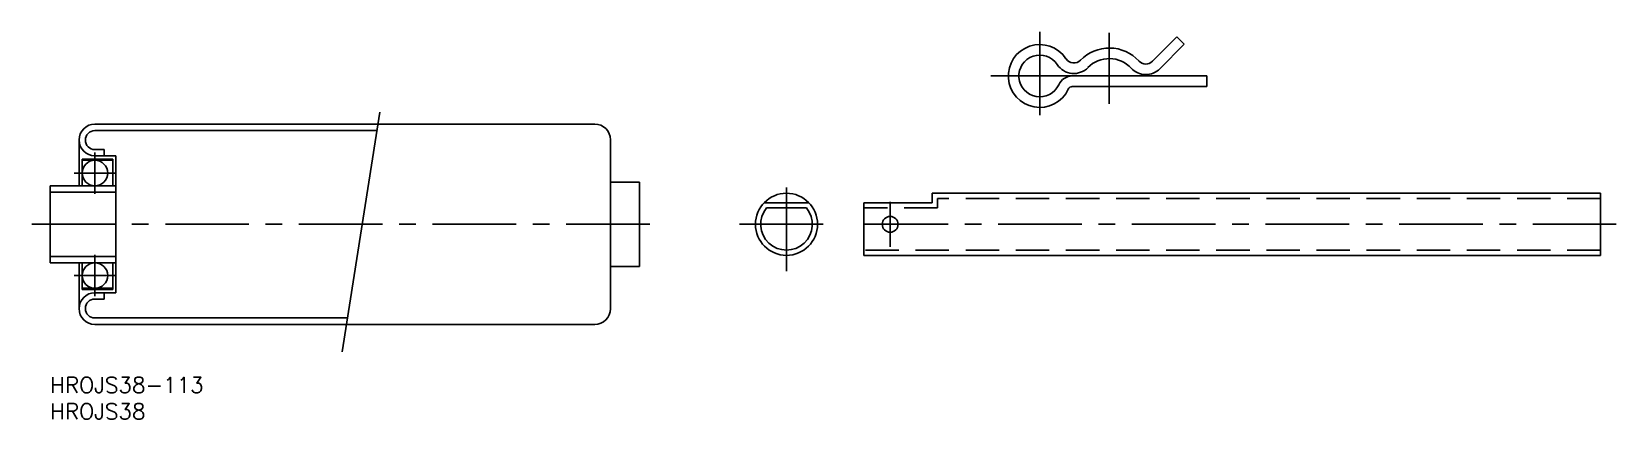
# Model space of a CAD drawing. Extents: x -3 to 298, y -8 to 66.
import ezdxf

# ---------------------------------------------------------------- set-up
doc = ezdxf.new("R2010")
doc.units = 0
doc.header["$LTSCALE"] = 0.5
doc.linetypes.add('CENTER', pattern=[50.8, 31.75, -6.35, 6.35, -6.35])
doc.linetypes.add('DASHED', pattern=[19.05, 12.7, -6.35])
for name, color, linetype in [('MSM_CENTER', 1, 'CENTER'), ('MSM_CONTINUOUS', 7, 'CONTINUOUS'), ('MSM_DASHED', 4, 'DASHED'), ('MSM_NARROW', 5, 'CONTINUOUS'), ('MSM_PART_NUMBER', 7, 'CONTINUOUS')]:
    doc.layers.add(name, color=color, linetype=linetype)
doc.styles.get("Standard").update_dxf_attribs({"font": 'txt.shx', "height": 3, "bigfont": 'bigfont.shx'})

# ---------------------------------------------------------------- blocks, each defined once
blk = doc.blocks.new('*U4')
at = {"layer": 'MSM_PART_NUMBER'}
blk.add_text('HROJS38-113', height=3, dxfattribs=at).set_placement((0, -3))
blk = doc.blocks.new('*U5')
at = {"layer": 'MSM_PART_NUMBER'}
blk.add_text('HROJS38', height=3, dxfattribs=at).set_placement((0, -8))

msp = doc.modelspace()

# ---------------------------------------------------------------- linework, layer by layer
at = {"layer": 'MSM_CENTER'}
for p, q in [((188.08, 65.64), (188.08, 48.07)), ((201.3, 65.45), (201.3, 51.94)), ((178.8, 57.23), (194.26, 57.23)), ((8.52, 42.71), (8.52, 34.87)), ((4.6, 38.79), (12.44, 38.79)), ((139.95, 20.15), (139.95, 38.01)), ((159.66, 24.76), (159.66, 33.34)), ((-3.5, 29.05), (115.5, 29.05)), ((131.05, 29.05), (148.85, 29.05)), ((297.66, 29.05), (151.66, 29.05)), ((8.52, 15.39), (8.52, 23.23)), ((4.6, 19.31), (12.44, 19.31))]:
    msp.add_line(p, q, dxfattribs=at)
at = {"layer": 'MSM_CONTINUOUS'}
for p, q in [((209.5, 60.02), (214.15, 64.67)), ((210.91, 58.61), (215.56, 63.26)), ((214.15, 64.67), (215.56, 63.26)), ((194.27, 57.23), (219.82, 57.23)), ((219.82, 57.23), (219.82, 55.23)), ((194.27, 55.23), (219.82, 55.23)), ((103.5, 48.1), (8.5, 48.1)), ((62.12, 46.85), (8.5, 46.85)), ((5.5, 45.07), (5.5, 36.37)), ((8.5, 43.25), (10.3, 43.25)), ((10.3, 42.05), (10.3, 43.25)), ((106.5, 45.1), (106.5, 13)), ((11.9, 41.45), (6.1, 41.45)), ((6.1, 36.37), (6.1, 41.45)), ((6.1, 41.21), (11.9, 41.21)), ((8.5, 42.05), (12.5, 42.05)), ((11.9, 36.37), (11.9, 41.45)), ((12.5, 16.05), (12.5, 42.05)), ((0, 21.73), (0, 36.37)), ((12.5, 36.37), (0, 36.37)), ((112, 37.05), (106.5, 37.05)), ((112, 21.05), (112, 37.05)), ((0, 35.15), (12.5, 35.15)), ((135.71, 33.15), (144.19, 33.15)), ((154.66, 23.15), (154.66, 33.15)), ((167.66, 33.15), (154.66, 33.15)), ((294.66, 34.95), (167.66, 34.95)), ((167.66, 33.15), (167.66, 34.95)), ((294.66, 34.95), (294.66, 23.15)), ((136.15, 32.15), (143.74, 32.15)), ((0, 22.95), (12.5, 22.95)), ((12.5, 21.73), (0, 21.73)), ((5.5, 21.73), (5.5, 13.03)), ((6.1, 21.73), (6.1, 16.65)), ((11.9, 16.65), (11.9, 21.73)), ((294.66, 23.15), (154.66, 23.15)), ((112, 21.05), (106.5, 21.05)), ((6.1, 16.89), (11.9, 16.89)), ((11.9, 16.65), (6.1, 16.65)), ((8.5, 16.05), (12.5, 16.05)), ((10.3, 16.05), (10.3, 14.85)), ((8.5, 14.85), (10.3, 14.85)), ((56.54, 11.25), (8.5, 11.25)), ((103.5, 10), (8.5, 10))]:
    msp.add_line(p, q, dxfattribs=at)
for centre, radius in [((8.52, 38.79), 2.42), ((139.95, 29.05), 5.9), ((159.66, 29.05), 1.5), ((8.52, 19.31), 2.42)]:
    msp.add_circle(centre, radius, dxfattribs=at)
for centre, radius, start, end in [((188.08, 57.23), 5.97, 33.2907, 335.3372), ((188.08, 57.23), 3.97, 33.2907, 335.3372), ((194.56, 61.48), 1.78, 213.2907, 315.5696), ((201.3, 54.87), 7.67, 42.7592, 135.5696), ((201.3, 54.87), 5.67, 42.7592, 135.5696), ((194.56, 61.48), 3.78, 213.2907, 315.5696), ((194.27, 54.39), 2.84, 90, 155.3372), ((208.24, 61.28), 3.78, 222.7592, 315), ((208.24, 61.28), 1.78, 222.7592, 315), ((194.27, 54.39), 0.84, 90, 155.3372), ((8.53, 45.07), 3.03, 90.4735, 269.5265), ((8.5, 45.05), 1.8, 90, 270), ((103.5, 45.1), 3, 0, 90), ((139.95, 29.05), 4.9, 140.7539, 39.2461), ((8.53, 13.03), 3.03, 90.4735, 269.5265), ((8.5, 13.05), 1.8, 90, 270), ((103.5, 13), 3, 270, 360)]:
    msp.add_arc(centre, radius, start, end, dxfattribs=at)
at = {"layer": 'MSM_DASHED'}
for p, q in [((294.66, 33.95), (168.66, 33.95)), ((168.66, 32.15), (168.66, 33.95)), ((168.66, 32.15), (154.66, 32.15)), ((294.66, 24.15), (154.66, 24.15))]:
    msp.add_line(p, q, dxfattribs=at)
at = {"layer": 'MSM_NARROW'}
msp.add_line((62.67, 50.36), (55.53, 4.79), dxfattribs=at)

# ---------------------------------------------------------------- block references
at = {"layer": 'MSM_CONTINUOUS'}
for name in ['*U4', '*U5']:
    msp.add_blockref(name, (0, 0), dxfattribs=at)

doc.saveas('drawing.dxf')
